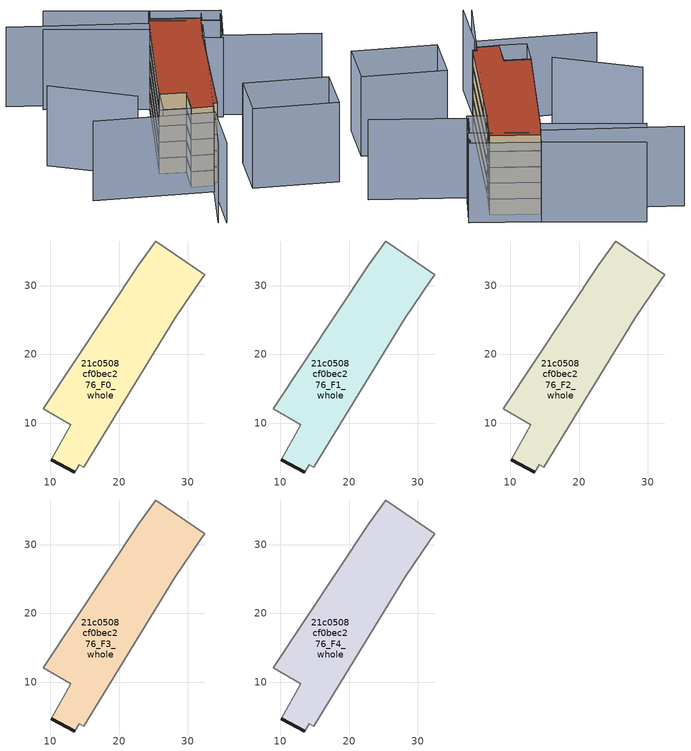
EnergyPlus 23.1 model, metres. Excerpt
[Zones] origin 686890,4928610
21c0508cf0bec276_F0_whole
 floor ground (EU_floor_Construction): 14.82,3.6 28.16,25.3 31.87,30.74 32.45,31.59 25.32,36.48 22.83,33.01 8.97,12.11 12.99,9.77 10.1,4.67 13.55,2.88 14.19,3.96 z0
 wall outside (EU_wall_Construction): 13.55,2.88 10.1,4.67 z0:3
 wall adiabatic (EU_wall_Construction): 10.1,4.67 12.99,9.77 8.97,12.11 22.83,33.01 25.32,36.48 32.45,31.59 31.87,30.74 28.16,25.3 14.82,3.6 14.19,3.96 13.55,2.88 z0:3
21c0508cf0bec276_F1_whole
 floor to 21c0508cf0bec276_F0_whole (EU_floor_Construction): 14.82,3.6 28.16,25.3 31.87,30.74 32.45,31.59 25.32,36.48 22.83,33.01 8.97,12.11 12.99,9.77 10.1,4.67 13.55,2.88 14.19,3.96 z3
 wall outside (EU_wall_Construction): 13.55,2.88 10.1,4.67 z3:6
 wall adiabatic (EU_wall_Construction): 10.1,4.67 12.99,9.77 8.97,12.11 22.83,33.01 25.32,36.48 32.45,31.59 31.87,30.74 28.16,25.3 14.82,3.6 14.19,3.96 13.55,2.88 z3:6
21c0508cf0bec276_F2_whole
 floor to 21c0508cf0bec276_F1_whole (EU_floor_Construction): 14.82,3.6 28.16,25.3 31.87,30.74 32.45,31.59 25.32,36.48 22.83,33.01 8.97,12.11 12.99,9.77 10.1,4.67 13.55,2.88 14.19,3.96 z6
 wall outside (EU_wall_Construction): 13.55,2.88 10.1,4.67 z6:9
 wall adiabatic (EU_wall_Construction): 10.1,4.67 12.99,9.77 8.97,12.11 22.83,33.01 25.32,36.48 32.45,31.59 31.87,30.74 28.16,25.3 14.82,3.6 14.19,3.96 13.55,2.88 z6:9
21c0508cf0bec276_F3_whole
 floor to 21c0508cf0bec276_F2_whole (EU_floor_Construction): 14.82,3.6 28.16,25.3 31.87,30.74 32.45,31.59 25.32,36.48 22.83,33.01 8.97,12.11 12.99,9.77 10.1,4.67 13.55,2.88 14.19,3.96 z9
 wall outside (EU_wall_Construction): 13.55,2.88 10.1,4.67 z9:12
 wall adiabatic (EU_wall_Construction): 10.1,4.67 12.99,9.77 8.97,12.11 22.83,33.01 25.32,36.48 32.45,31.59 31.87,30.74 28.16,25.3 14.82,3.6 14.19,3.96 13.55,2.88 z9:12
21c0508cf0bec276_F4_whole
 floor to 21c0508cf0bec276_F3_whole (EU_floor_Construction): 14.82,3.6 28.16,25.3 31.87,30.74 32.45,31.59 25.32,36.48 22.83,33.01 8.97,12.11 12.99,9.77 10.1,4.67 13.55,2.88 14.19,3.96 z12
 wall outside (EU_wall_Construction): 13.55,2.88 10.1,4.67 z12:15
 wall adiabatic (EU_wall_Construction): 10.1,4.67 12.99,9.77 8.97,12.11 22.83,33.01 25.32,36.48 32.45,31.59 31.87,30.74 28.16,25.3 14.82,3.6 14.19,3.96 13.55,2.88 z12:15
 roof outside (EU_roof_Construction): 32.45,31.59 31.87,30.74 28.16,25.3 14.82,3.6 14.19,3.96 13.55,2.88 10.1,4.67 12.99,9.77 8.97,12.11 22.83,33.01 25.32,36.48 z15
shading: -6.21,10.59 12.37,0.94 / 12.37,0.94 6.81,-9.74 / -4.17,26.17 5.67,13.73 / 5.51,-8.98 33.98,33.46 / 45.13,14.34 31.27,24.04 / 31.27,24.04 36.82,31.96 / 3.99,48.51 24.21,35.1 / 24.21,35.1 8.58,11.53 / 31.42,-8.66 18.23,-1.87 / 18.23,-1.87 22.84,7.06 / 22.84,7.06 36.02,0.28 / 36.02,0.28 31.42,-8.66 / 8.96,12.12 13.04,9.74 / 13.04,9.74 10.06,4.6 / 10.06,4.6 5.97,6.98 / 5.97,6.98 8.96,12.12 / 31.87,30.74 34.8,28.69 / 34.8,28.69 30.97,23.22 / 30.97,23.22 28.04,25.27 / 28.04,25.27 31.87,30.74 / 27.03,38.9 37.02,31.82 / 37.02,31.82 34.78,28.67 / 34.78,28.67 24.8,35.75 / 24.8,35.75 27.03,38.9 / 12.71,49.63 27.16,38.8 / 27.16,38.8 22.83,33.01 / 22.83,33.01 8.37,43.84 / 8.37,43.84 12.71,49.63 z0:15
[Building]
EU S2 Campaign: North Axis=0; Terrain=City; Solar Distribution=FullExterior
[Site:Location]
Bologna: Latitude=44.5; Longitude=11.25; Time Zone=1; Elevation=37
[SizingPeriod:WeatherFileDays]
AnnualSizingPeriod: Begin Month=1; Begin Day of Month=1; End Month=12; End Day of Month=31; Day of Week for Start Day=Monday; Use Weather File Daylight Saving Period=No; Use Weather File Rain and Snow Indicators=No
[MATERIAL]
EU_InternalMass_Material: Roughness=MediumRough; Thickness=0.1; Conductivity=1; Density=1800; Specific Heat=900; Thermal Absorptance=0.9; Solar Absorptance=0.7; Visible Absorptance=0.7
[MATERIAL:NOMASS] Roughness=MediumRough; Thermal Absorptance=0.9; Solar Absorptance=0.7; Visible Absorptance=0.7
Name | Thermal Resistance
EU_wall_NoMass | 0.779417
EU_roof_NoMass | 0.435466
EU_floor_NoMass | 0.588222
[CONSTRUCTION]
EU_wall_Construction: EU_wall_NoMass
EU_roof_Construction: EU_roof_NoMass
EU_floor_Construction: EU_floor_NoMass
EU_InternalMass_Construction: EU_InternalMass_Material
[ZONE] Type=1; Multiplier=1; Ceiling Height=autocalculate; Floor Area=autocalculate; Part of Total Floor Area=Yes
Name | Volume
21c0508cf0bec276_F0_whole | 859.08
21c0508cf0bec276_F1_whole; 21c0508cf0bec276_F2_whole; 21c0508cf0bec276_F3_whole; 21c0508cf0bec276_F4_whole | 859.081
[INTERNALMASS] Construction=EU_InternalMass_Construction; Surface Area=286.36
Name | Zone or ZoneList
21c0508cf0bec276_F0_whole_EU_InternalMass | 21c0508cf0bec276_F0_whole
21c0508cf0bec276_F1_whole_EU_InternalMass | 21c0508cf0bec276_F1_whole
21c0508cf0bec276_F2_whole_EU_InternalMass | 21c0508cf0bec276_F2_whole
21c0508cf0bec276_F3_whole_EU_InternalMass | 21c0508cf0bec276_F3_whole
21c0508cf0bec276_F4_whole_EU_InternalMass | 21c0508cf0bec276_F4_whole
[OTHEREQUIPMENT] Fuel Type=Electricity; Design Level Calculation Method=Watts/Area; Power per Zone Floor Area=1; Fraction Latent=0; Fraction Radiant=0; Fraction Lost=0; Carbon Dioxide Generation Rate=0; EndUse Subcategory=EU_Step8_InternalGains
Name | Zone or ZoneList or Space or SpaceList | Schedule
EU_Step8_InternalGain_21c0508cf0bec276_F0_whole_f000 | 21c0508cf0bec276_F0_whole | EU_Step8_GainSchedule_21c0508cf0bec276_F0_whole_f000
EU_Step8_InternalGain_21c0508cf0bec276_F1_whole_f000 | 21c0508cf0bec276_F1_whole | EU_Step8_GainSchedule_21c0508cf0bec276_F1_whole_f000
EU_Step8_InternalGain_21c0508cf0bec276_F2_whole_f000 | 21c0508cf0bec276_F2_whole | EU_Step8_GainSchedule_21c0508cf0bec276_F2_whole_f000
EU_Step8_InternalGain_21c0508cf0bec276_F3_whole_f000 | 21c0508cf0bec276_F3_whole | EU_Step8_GainSchedule_21c0508cf0bec276_F3_whole_f000
EU_Step8_InternalGain_21c0508cf0bec276_F4_whole_f000 | 21c0508cf0bec276_F4_whole | EU_Step8_GainSchedule_21c0508cf0bec276_F4_whole_f000
[ZONEVENTILATION:DESIGNFLOWRATE] Schedule=EU_AlwaysOn; Design Flow Rate Calculation Method=AirChanges/Hour; Air Changes per Hour=0.712058; Ventilation Type=Natural; Fan Pressure Rise=0; Fan Total Efficiency=1; Constant Term Coefficient=1; Temperature Term Coefficient=0; Velocity Term Coefficient=0; Velocity Squared Term Coefficient=0; Minimum Indoor Temperature=-100; Maximum Indoor Temperature=100; Delta Temperature=-100; Minimum Outdoor Temperature=-100; Maximum Outdoor Temperature=100; Maximum Wind Speed=40
Name | Zone or ZoneList or Space or SpaceList
EU_ConstantAir_21c0508cf0bec276_F0_whole | 21c0508cf0bec276_F0_whole
EU_ConstantAir_21c0508cf0bec276_F1_whole | 21c0508cf0bec276_F1_whole
EU_ConstantAir_21c0508cf0bec276_F2_whole | 21c0508cf0bec276_F2_whole
EU_ConstantAir_21c0508cf0bec276_F3_whole | 21c0508cf0bec276_F3_whole
EU_ConstantAir_21c0508cf0bec276_F4_whole | 21c0508cf0bec276_F4_whole
[HVACTEMPLATE:THERMOSTAT] Constant Heating Setpoint=20; Constant Cooling Setpoint=50
EU_HeatOnly_21c0508cf0bec276_F0_whole; EU_HeatOnly_21c0508cf0bec276_F1_whole; EU_HeatOnly_21c0508cf0bec276_F2_whole; EU_HeatOnly_21c0508cf0bec276_F3_whole; EU_HeatOnly_21c0508cf0bec276_F4_whole
[HVACTEMPLATE:ZONE:IDEALLOADSAIRSYSTEM] System Availability Schedule=EU_AlwaysOn; Maximum Heating Supply Air Temperature=50; Minimum Cooling Supply Air Temperature=13; Maximum Heating Supply Air Humidity Ratio=0.0156; Minimum Cooling Supply Air Humidity Ratio=0.0077; Heating Limit=NoLimit; Cooling Limit=NoLimit; Heating Availability Schedule=EU_AlwaysOn; Cooling Availability Schedule=EU_CoolingOff; Dehumidification Control Type=ConstantSensibleHeatRatio; Cooling Sensible Heat Ratio=0.7; Dehumidification Setpoint=60; Humidification Control Type=None; Humidification Setpoint=30; Outdoor Air Method=None; Outdoor Air Flow Rate per Person=0.00944; Outdoor Air Flow Rate per Zone Floor Area=0; Outdoor Air Flow Rate per Zone=0; Demand Controlled Ventilation Type=None; Outdoor Air Economizer Type=NoEconomizer; Heat Recovery Type=None; Sensible Heat Recovery Effectiveness=0.7; Latent Heat Recovery Effectiveness=0.65
Name | Template Thermostat
21c0508cf0bec276_F0_whole | EU_HeatOnly_21c0508cf0bec276_F0_whole
21c0508cf0bec276_F1_whole | EU_HeatOnly_21c0508cf0bec276_F1_whole
21c0508cf0bec276_F2_whole | EU_HeatOnly_21c0508cf0bec276_F2_whole
21c0508cf0bec276_F3_whole | EU_HeatOnly_21c0508cf0bec276_F3_whole
21c0508cf0bec276_F4_whole | EU_HeatOnly_21c0508cf0bec276_F4_whole
[SIZING:ZONE] Zone Cooling Design Supply Air Temperature Input Method=SupplyAirTemperature; Zone Cooling Design Supply Air Temperature=13; Zone Heating Design Supply Air Temperature Input Method=SupplyAirTemperature; Zone Heating Design Supply Air Temperature=50; Zone Cooling Design Supply Air Humidity Ratio=0.008; Zone Heating Design Supply Air Humidity Ratio=0.008; Cooling Design Air Flow Method=DesignDay; Cooling Design Air Flow Rate=0; Cooling Minimum Air Flow per Zone Floor Area=0.000762; Cooling Minimum Air Flow=0; Cooling Minimum Air Flow Fraction=0.2; Heating Design Air Flow Method=DesignDay; Heating Design Air Flow Rate=0; Heating Maximum Air Flow per Zone Floor Area=0.002032; Heating Maximum Air Flow=0.141576; Heating Maximum Air Flow Fraction=0.3; Account for Dedicated Outdoor Air System=No; Dedicated Outdoor Air System Control Strategy=NeutralSupplyAir; Dedicated Outdoor Air Low Setpoint Temperature for Design=autosize; Dedicated Outdoor Air High Setpoint Temperature for Design=autosize; Zone Load Sizing Method=Sensible Load Only No Latent Load; Zone Latent Cooling Design Supply Air Humidity Ratio Input Method=HumidityRatioDifference; Zone Cooling Design Supply Air Humidity Ratio Difference=0.005; Zone Latent Heating Design Supply Air Humidity Ratio Input Method=HumidityRatioDifference; Zone Humidification Design Supply Air Humidity Ratio Difference=0.005
21c0508cf0bec276_F0_whole; 21c0508cf0bec276_F1_whole; 21c0508cf0bec276_F2_whole; 21c0508cf0bec276_F3_whole; 21c0508cf0bec276_F4_whole
[SCHEDULE:CONSTANT]
Name | Hourly Value
EU_AlwaysOn | 1
EU_CoolingOff | 0
[SCHEDULE:FILE] Column Number=1; Rows to Skip at Top=0; Number of Hours of Data=8760; Column Separator=Comma; Interpolate to Timestep=No; Minutes per Item=60; Adjust Schedule for Daylight Savings=Yes
Name | File
EU_Step8_GainSchedule_21c0508cf0bec276_F0_whole_f000 | ../../schedules/21c0508cf0bec276/21c0508cf0bec276_F0_whole_f000_gain.csv
EU_Step8_GainSchedule_21c0508cf0bec276_F1_whole_f000 | ../../schedules/21c0508cf0bec276/21c0508cf0bec276_F1_whole_f000_gain.csv
EU_Step8_GainSchedule_21c0508cf0bec276_F2_whole_f000 | ../../schedules/21c0508cf0bec276/21c0508cf0bec276_F2_whole_f000_gain.csv
EU_Step8_GainSchedule_21c0508cf0bec276_F3_whole_f000 | ../../schedules/21c0508cf0bec276/21c0508cf0bec276_F3_whole_f000_gain.csv
EU_Step8_GainSchedule_21c0508cf0bec276_F4_whole_f000 | ../../schedules/21c0508cf0bec276/21c0508cf0bec276_F4_whole_f000_gain.csv
